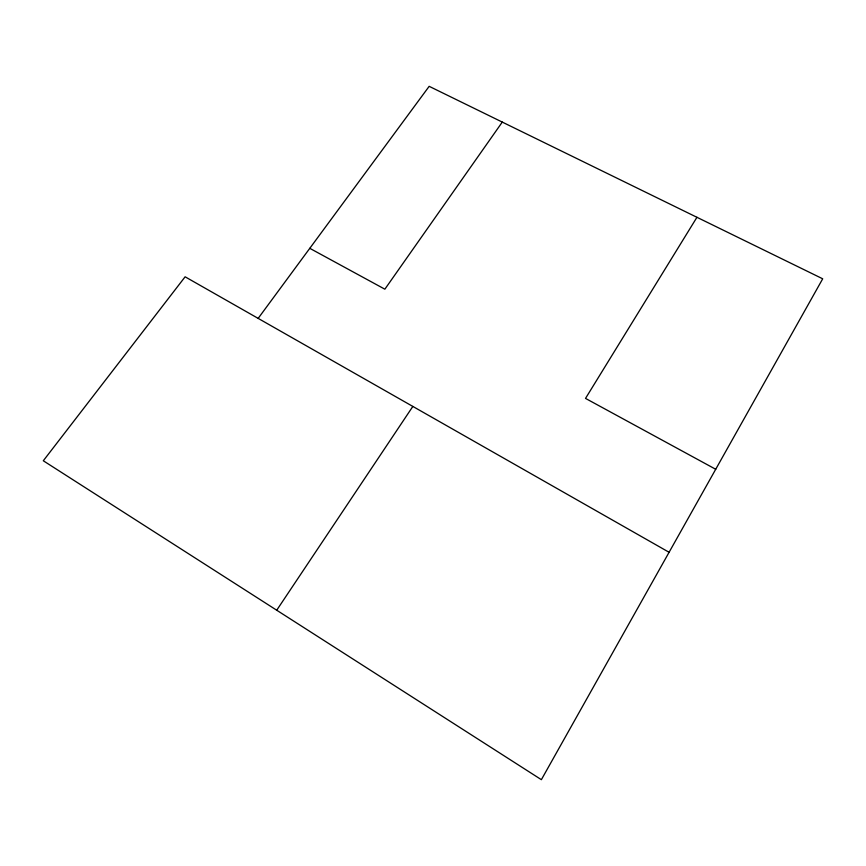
<?xml version="1.0" encoding="UTF-8"?>
<svg xmlns="http://www.w3.org/2000/svg" width="866" height="866" viewBox="0 0 866 866"><rect width="100%" height="100%" fill="white"/><g stroke="black" fill="none" stroke-linecap="round" stroke-linejoin="round"><path stroke-width="1.3" d="M696.946 217.29L585.524 398.403L715.717 469.275M276.719 610.216L412.844 406.425M502.28 122.084L384.861 289.19L309.79 248.326M258.165 318.385L429.168 86.329L822.7 278.798L541.369 779.671L43.3 460.766L185.118 276.806L669.082 552.281"/></g></svg>
